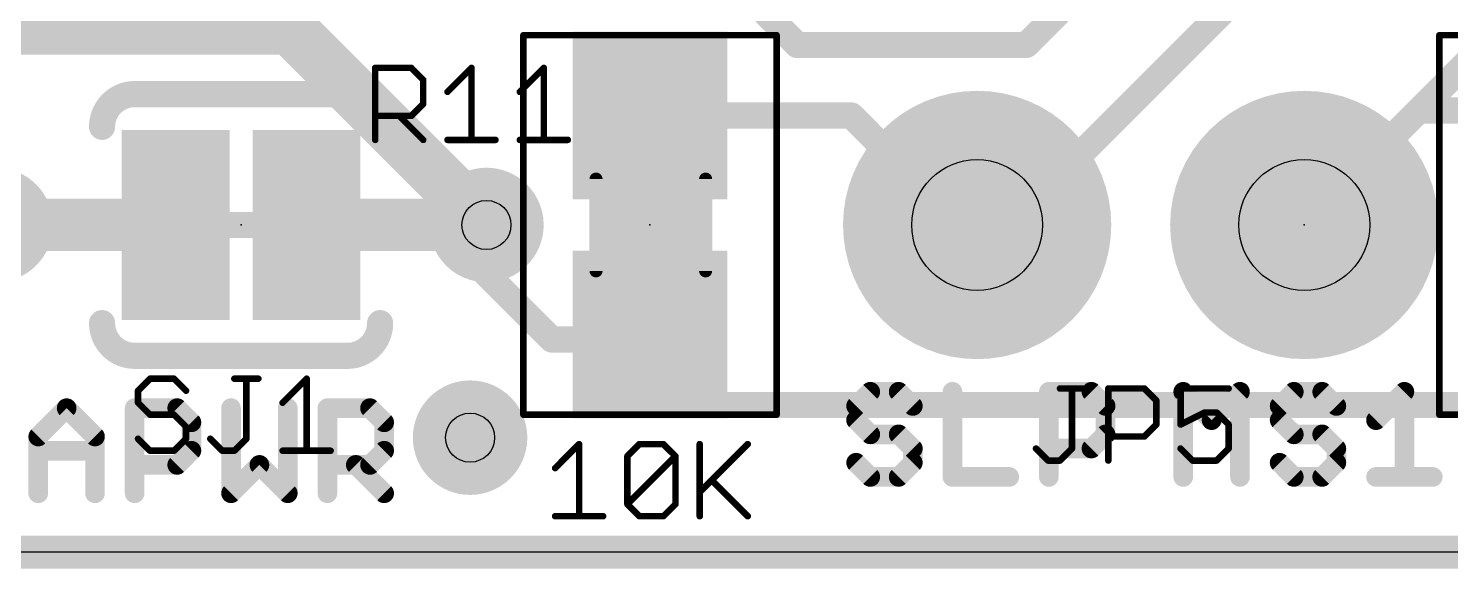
# Model space of a CAD drawing. Extents: x -25 to 82, y -12 to 21.
# Drawn here: x 12.95 to 24, y -0.13 to 4.07 of the extents above; entities that cross this region are included whole.
import ezdxf

# ---------------------------------------------------------------- set-up
doc = ezdxf.new("R2010")
doc.units = 0
for name, color, linetype in [('1', 12, 'CONTINUOUS'), ('16', 132, 'CONTINUOUS'), ('17', 110, 'CONTINUOUS'), ('18', 110, 'CONTINUOUS'), ('20', 53, 'CONTINUOUS'), ('21', 53, 'CONTINUOUS'), ('23', 53, 'CONTINUOUS'), ('25', 253, 'CONTINUOUS'), ('27', 253, 'CONTINUOUS'), ('29', 253, 'CONTINUOUS'), ('30', 253, 'CONTINUOUS'), ('31', 253, 'CONTINUOUS'), ('35', 253, 'CONTINUOUS'), ('39', 12, 'CONTINUOUS'), ('44', 253, 'CONTINUOUS'), ('51', 53, 'CONTINUOUS')]:
    doc.layers.add(name, color=color, linetype=linetype)

# ---------------------------------------------------------------- blocks, each defined once
blk = doc.blocks.new('RECT')
blk.add_solid([(-0.5, -0.5), (0.5, -0.5), (-0.5, 0.5), (0.5, 0.5)])
blk = doc.blocks.new('ROUNDP')
at = {"const_width": 0.5}
blk.add_lwpolyline([(0, -0.25, 1), (0, 0.25, 1), (0, -0.25)], format="xyb", dxfattribs=at)
blk = doc.blocks.new('ROUNDV')
at = {"const_width": 0.5}
blk.add_lwpolyline([(0, -0.25, 1), (0, 0.25, 1), (0, -0.25)], format="xyb", dxfattribs=at)

msp = doc.modelspace()

# ---------------------------------------------------------------- linework, layer by layer
at = {"layer": '1'}
for points, const_width in [([(18.923, 3.937), (18.669, 4.191)], 0.2032), ([(20.574, 2.54), (22.225, 4.191)], 0.2032), ([(20.701, 3.937), (20.955, 4.191)], 0.2032), ([(18.923, 3.937), (20.701, 3.937)], 0.2032), ([(17.78, 3.39), (19.343, 3.39)], 0.2032), ([(19.343, 3.39), (20.193, 2.54)], 0.2032), ([(22.86, 2.54), (23.749, 3.429)], 0.2032), ([(23.749, 3.429), (24.853, 3.429)], 0.2032), ([(22.86, 2.54), (23.51, 3.19)], 0.2032), ([(12.7, 2.54), (14.097, 2.54)], 0.4064), ([(15.113, 2.54), (16.51, 2.54)], 0.4064), ([(14.224, 2.54), (14.986, 2.54)], 0.2032), ([(16.51, 2.54), (16.51, 2.159)], 0.2032), ([(20.193, 2.54), (20.32, 2.54)], 0.2032), ([(20.32, 2.54), (20.574, 2.54)], 0.2032), ([(16.51, 2.159), (17.018, 1.651)], 0.2032), ([(17.741, 1.651), (17.78, 1.69)], 0.2032), ([(18.327, 1.143), (17.78, 1.69)], 0.2032), ([(17.018, 1.651), (17.741, 1.651)], 0.2032), ([(18.327, 1.143), (24.384, 1.143)], 0.2032), ([(48.26, 0), (0, 0)], 0.254)]:
    msp.add_lwpolyline(points, dxfattribs=dict(at, const_width=const_width))
for points, const_width in [([(18.923, 3.9878, 1), (18.923, 3.8862)], 0.1016), ([(18.8871, 3.9011, 1), (18.9589, 3.9729)], 0.1016), ([(20.6651, 3.9729, 1), (20.7369, 3.9011)], 0.1016), ([(20.701, 3.8862, 1), (20.701, 3.9878)], 0.1016), ([(17.78, 3.4408, 1), (17.78, 3.3392)], 0.1016), ([(19.3789, 3.4259, 1), (19.3071, 3.3541)], 0.1016), ([(19.343, 3.3392, 1), (19.343, 3.4408)], 0.1016), ([(23.749, 3.4798, 1), (23.749, 3.3782)], 0.1016), ([(23.7849, 3.3931, 1), (23.7131, 3.4649)], 0.1016), ([(23.5459, 3.1541, 1), (23.4741, 3.2259)], 0.1016), ([(14.097, 2.4384, 1), (14.097, 2.6416)], 0.2032), ([(15.113, 2.6416, 1), (15.113, 2.4384)], 0.2032), ([(16.51, 2.4384, 1), (16.51, 2.6416)], 0.2032), ([(14.224, 2.5908, 1), (14.224, 2.4892)], 0.1016), ([(14.986, 2.4892, 1), (14.986, 2.5908)], 0.1016), ([(16.5608, 2.54, 1), (16.4592, 2.54)], 0.1016), ([(20.193, 2.5908, 1), (20.193, 2.4892)], 0.1016), ([(20.1571, 2.5041, 1), (20.2289, 2.5759)], 0.1016), ([(20.32, 2.5908, 1), (20.32, 2.4892)], 0.1016), ([(20.32, 2.4892, 1), (20.32, 2.5908)], 0.1016), ([(20.5381, 2.5759, 1), (20.6099, 2.5041)], 0.1016), ([(20.574, 2.4892, 1), (20.574, 2.5908)], 0.1016), ([(22.8241, 2.5759, 1), (22.8959, 2.5041)], 0.1016), ([(22.8241, 2.5759, 1), (22.8959, 2.5041)], 0.1016), ([(16.5459, 2.1949, 1), (16.4741, 2.1231)], 0.1016), ([(16.4592, 2.159, 1), (16.5608, 2.159)], 0.1016), ([(17.8159, 1.7259, 1), (17.7441, 1.6541)], 0.1016), ([(17.8159, 1.6541, 1), (17.7441, 1.7259)], 0.1016), ([(17.018, 1.7018, 1), (17.018, 1.6002)], 0.1016), ([(16.9821, 1.6151, 1), (17.0539, 1.6869)], 0.1016), ([(17.7051, 1.6869, 1), (17.7769, 1.6151)], 0.1016), ([(17.741, 1.6002, 1), (17.741, 1.7018)], 0.1016), ([(18.327, 1.1938, 1), (18.327, 1.0922)], 0.1016), ([(18.2911, 1.1071, 1), (18.3629, 1.1789)], 0.1016)]:
    msp.add_lwpolyline(points, format="xyb", dxfattribs=dict(at, const_width=const_width))
at = {"layer": '16'}
for points, const_width in [([(22.86, 2.54), (24.765, 4.445)], 0.2032), ([(14.986, 4.064), (10.1652, 4.064)], 0.4064), ([(16.51, 2.54), (14.986, 4.064)], 0.4064), ([(48.26, 0), (0, 0)], 0.254)]:
    msp.add_lwpolyline(points, dxfattribs=dict(at, const_width=const_width))
for points, const_width in [([(15.0578, 4.1358, 1), (14.9142, 3.9922)], 0.2032), ([(14.986, 3.9624, 1), (14.986, 4.1656)], 0.2032), ([(16.4382, 2.4682, 1), (16.5818, 2.6118)], 0.2032), ([(22.8241, 2.5759, 1), (22.8959, 2.5041)], 0.1016)]:
    msp.add_lwpolyline(points, format="xyb", dxfattribs=dict(at, const_width=const_width))
at = {"layer": '20'}
msp.add_line((48.26, 0), (0, 0), dxfattribs=at)
at = {"layer": '21'}
for points, const_width in [([(13.7795, 3.556, 0.4142), (13.5255, 3.302)], 0.2032), ([(13.7795, 3.6068, 1), (13.7795, 3.5052)], 0.1016), ([(13.7795, 3.5052, 1), (13.7795, 3.6068)], 0.1016), ([(15.6845, 3.302, 0.4142), (15.4305, 3.556)], 0.2032), ([(15.4305, 3.6068, 1), (15.4305, 3.5052)], 0.1016), ([(15.4305, 3.5052, 1), (15.4305, 3.6068)], 0.1016), ([(13.4747, 3.302, 1), (13.5763, 3.302)], 0.1016), ([(15.6337, 3.302, 1), (15.7353, 3.302)], 0.1016), ([(13.5255, 1.778, 0.4142), (13.7795, 1.524)], 0.2032), ([(13.5763, 1.778, 1), (13.4747, 1.778)], 0.1016), ([(15.4305, 1.524, 0.4142), (15.6845, 1.778)], 0.2032), ([(15.7353, 1.778, 1), (15.6337, 1.778)], 0.1016), ([(13.7795, 1.5748, 1), (13.7795, 1.4732)], 0.1016), ([(13.7795, 1.4732, 1), (13.7795, 1.5748)], 0.1016), ([(15.4305, 1.5748, 1), (15.4305, 1.4732)], 0.1016), ([(15.4305, 1.4732, 1), (15.4305, 1.5748)], 0.1016), ([(19.4904, 1.2833, 1), (19.4904, 1.2071)], 0.0762), ([(19.5173, 1.2182, 1), (19.4634, 1.2721)], 0.0762), ([(19.7376, 1.2721, 1), (19.6837, 1.2182)], 0.0762), ([(19.7107, 1.2071, 1), (19.7107, 1.2833)], 0.0762), ([(20.1667, 1.2452, 1), (20.0905, 1.2452)], 0.0762), ([(20.9151, 1.2452, 1), (20.8389, 1.2452)], 0.0762), ([(20.877, 1.2833, 1), (20.877, 1.2071)], 0.0762), ([(21.2345, 1.2721, 1), (21.1806, 1.2182)], 0.0762), ([(21.2075, 1.2071, 1), (21.2075, 1.2833)], 0.0762), ([(21.9583, 1.2452, 1), (21.8821, 1.2452)], 0.0762), ([(21.9471, 1.2721, 1), (21.8933, 1.2182)], 0.0762), ([(22.3989, 1.2452, 1), (22.3227, 1.2452)], 0.0762), ([(22.3878, 1.2182, 1), (22.3339, 1.2721)], 0.0762), ([(22.7788, 1.2833, 1), (22.7788, 1.2071)], 0.0762), ([(22.8057, 1.2182, 1), (22.7518, 1.2721)], 0.0762), ([(23.026, 1.2721, 1), (22.9722, 1.2182)], 0.0762), ([(22.9991, 1.2071, 1), (22.9991, 1.2833)], 0.0762), ([(23.6755, 1.2452, 1), (23.5993, 1.2452)], 0.0762), ([(23.6643, 1.2182, 1), (23.6104, 1.2721)], 0.0762), ([(13.2775, 1.1451, 1), (13.2236, 1.0912)], 0.0762), ([(13.2775, 1.0912, 1), (13.2236, 1.1451)], 0.0762), ([(13.8167, 1.1182, 1), (13.7405, 1.1182)], 0.0762), ([(13.7786, 1.1563, 1), (13.7786, 1.0801)], 0.0762), ([(14.136, 1.1451, 1), (14.0822, 1.0912)], 0.0762), ([(14.1091, 1.0801, 1), (14.1091, 1.1563)], 0.0762), ([(14.5651, 1.1182, 1), (14.4889, 1.1182)], 0.0762), ([(15.0058, 1.1182, 1), (14.9296, 1.1182)], 0.0762), ([(15.3135, 1.1182, 1), (15.2373, 1.1182)], 0.0762), ([(15.2754, 1.1563, 1), (15.2754, 1.0801)], 0.0762), ([(15.6329, 1.1451, 1), (15.579, 1.0912)], 0.0762), ([(15.6059, 1.0801, 1), (15.6059, 1.1563)], 0.0762), ([(19.4183, 1.135, 1), (19.3421, 1.135)], 0.0762), ([(19.3533, 1.1619, 1), (19.4071, 1.1081)], 0.0762), ([(19.7939, 1.1081, 1), (19.8478, 1.1619)], 0.0762), ([(21.3558, 1.135, 1), (21.2796, 1.135)], 0.0762), ([(21.2907, 1.1081, 1), (21.3446, 1.1619)], 0.0762), ([(22.7067, 1.135, 1), (22.6305, 1.135)], 0.0762), ([(22.6417, 1.1619, 1), (22.6956, 1.1081)], 0.0762), ([(23.0823, 1.1081, 1), (23.1362, 1.1619)], 0.0762), ([(14.2574, 1.008, 1), (14.1812, 1.008)], 0.0762), ([(14.1923, 0.9811, 1), (14.2462, 1.0349)], 0.0762), ([(15.7542, 1.008, 1), (15.678, 1.008)], 0.0762), ([(15.6891, 0.9811, 1), (15.743, 1.0349)], 0.0762), ([(19.4071, 1.0518, 1), (19.3533, 0.9979)], 0.0762), ([(19.3421, 1.0248, 1), (19.4183, 1.0248)], 0.0762), ([(22.1136, 1.0518, 1), (22.1675, 0.9979)], 0.0762), ([(22.1136, 0.9979, 1), (22.1675, 1.0518)], 0.0762), ([(22.6956, 1.0518, 1), (22.6417, 0.9979)], 0.0762), ([(22.6305, 1.0248, 1), (22.7067, 1.0248)], 0.0762), ([(23.3901, 1.0518, 1), (23.444, 0.9979)], 0.0762), ([(13.0683, 0.8978, 1), (12.9921, 0.8978)], 0.0762), ([(13.0033, 0.9248, 1), (13.0571, 0.8709)], 0.0762), ([(13.5089, 0.8978, 1), (13.4327, 0.8978)], 0.0762), ([(13.4439, 0.8709, 1), (13.4978, 0.9248)], 0.0762), ([(19.4904, 0.9528, 1), (19.4904, 0.8766)], 0.0762), ([(19.4634, 0.8877, 1), (19.5173, 0.9416)], 0.0762), ([(19.7376, 0.9416, 1), (19.6837, 0.8877)], 0.0762), ([(19.7107, 0.8766, 1), (19.7107, 0.9528)], 0.0762), ([(21.2796, 0.9147, 1), (21.3558, 0.9147)], 0.0762), ([(21.3446, 0.8877, 1), (21.2907, 0.9416)], 0.0762), ([(22.7788, 0.9528, 1), (22.7788, 0.8766)], 0.0762), ([(22.7518, 0.8877, 1), (22.8057, 0.9416)], 0.0762), ([(23.026, 0.9416, 1), (22.9722, 0.8877)], 0.0762), ([(22.9991, 0.8766, 1), (22.9991, 0.9528)], 0.0762), ([(13.0302, 0.8258, 1), (13.0302, 0.7496)], 0.0762), ([(13.4708, 0.7496, 1), (13.4708, 0.8258)], 0.0762), ([(14.1812, 0.7877, 1), (14.2574, 0.7877)], 0.0762), ([(14.2462, 0.7607, 1), (14.1923, 0.8146)], 0.0762), ([(15.678, 0.7877, 1), (15.7542, 0.7877)], 0.0762), ([(15.743, 0.7607, 1), (15.6891, 0.8146)], 0.0762), ([(19.8589, 0.8045, 1), (19.7827, 0.8045)], 0.0762), ([(19.7939, 0.7776, 1), (19.8478, 0.8315)], 0.0762), ([(20.877, 0.8426, 1), (20.877, 0.7664)], 0.0762), ([(21.1806, 0.8315, 1), (21.2345, 0.7776)], 0.0762), ([(21.2075, 0.7664, 1), (21.2075, 0.8426)], 0.0762), ([(23.1474, 0.8045, 1), (23.0712, 0.8045)], 0.0762), ([(23.0823, 0.7776, 1), (23.1362, 0.8315)], 0.0762), ([(13.7786, 0.7156, 1), (13.7786, 0.6394)], 0.0762), ([(14.0822, 0.7045, 1), (14.136, 0.6506)], 0.0762), ([(14.1091, 0.6394, 1), (14.1091, 0.7156)], 0.0762), ([(14.7743, 0.7045, 1), (14.7204, 0.6506)], 0.0762), ([(14.7743, 0.6506, 1), (14.7204, 0.7045)], 0.0762), ([(15.2754, 0.7156, 1), (15.2754, 0.6394)], 0.0762), ([(15.5227, 0.7045, 1), (15.4688, 0.6506)], 0.0762), ([(15.579, 0.7045, 1), (15.6329, 0.6506)], 0.0762), ([(15.6059, 0.6394, 1), (15.6059, 0.7156)], 0.0762), ([(19.4071, 0.7213, 1), (19.3533, 0.6674)], 0.0762), ([(19.7827, 0.6944, 1), (19.8589, 0.6944)], 0.0762), ([(19.8478, 0.6674, 1), (19.7939, 0.7213)], 0.0762), ([(22.6956, 0.7213, 1), (22.6417, 0.6674)], 0.0762), ([(23.0712, 0.6944, 1), (23.1474, 0.6944)], 0.0762), ([(23.1362, 0.6674, 1), (23.0823, 0.7213)], 0.0762), ([(19.4904, 0.6223, 1), (19.4904, 0.5461)], 0.0762), ([(19.4634, 0.5573, 1), (19.5173, 0.6111)], 0.0762), ([(19.6837, 0.6111, 1), (19.7376, 0.5573)], 0.0762), ([(19.7107, 0.5461, 1), (19.7107, 0.6223)], 0.0762), ([(20.1286, 0.6223, 1), (20.1286, 0.5461)], 0.0762), ([(20.0905, 0.5842, 1), (20.1667, 0.5842)], 0.0762), ([(20.5693, 0.5461, 1), (20.5693, 0.6223)], 0.0762), ([(20.8389, 0.5842, 1), (20.9151, 0.5842)], 0.0762), ([(21.8821, 0.5842, 1), (21.9583, 0.5842)], 0.0762), ([(22.3227, 0.5842, 1), (22.3989, 0.5842)], 0.0762), ([(22.7788, 0.6223, 1), (22.7788, 0.5461)], 0.0762), ([(22.7518, 0.5573, 1), (22.8057, 0.6111)], 0.0762), ([(22.9722, 0.6111, 1), (23.026, 0.5573)], 0.0762), ([(22.9991, 0.5461, 1), (22.9991, 0.6223)], 0.0762), ([(23.417, 0.6223, 1), (23.417, 0.5461)], 0.0762), ([(23.5993, 0.5842, 1), (23.6755, 0.5842)], 0.0762), ([(23.8577, 0.5461, 1), (23.8577, 0.6223)], 0.0762), ([(12.9921, 0.4572, 1), (13.0683, 0.4572)], 0.0762), ([(13.4327, 0.4572, 1), (13.5089, 0.4572)], 0.0762), ([(13.7405, 0.4572, 1), (13.8167, 0.4572)], 0.0762), ([(14.4889, 0.4572, 1), (14.5651, 0.4572)], 0.0762), ([(14.5001, 0.4841, 1), (14.554, 0.4303)], 0.0762), ([(14.9296, 0.4572, 1), (15.0058, 0.4572)], 0.0762), ([(14.9407, 0.4303, 1), (14.9946, 0.4841)], 0.0762), ([(15.2373, 0.4572, 1), (15.3135, 0.4572)], 0.0762), ([(15.6891, 0.4303, 1), (15.743, 0.4841)], 0.0762)]:
    msp.add_lwpolyline(points, format="xyb", dxfattribs=dict(at, const_width=const_width))
for points, const_width in [([(13.7795, 3.556), (15.4305, 3.556)], 0.2032), ([(15.4305, 1.524), (13.7795, 1.524)], 0.2032), ([(19.4904, 1.2452), (19.3802, 1.135)], 0.1524), ([(19.7107, 1.2452), (19.4904, 1.2452)], 0.1524), ([(19.8208, 1.135), (19.7107, 1.2452)], 0.1524), ([(20.1286, 1.2452), (20.1286, 0.5842)], 0.1524), ([(20.877, 0.5842), (20.877, 1.2452)], 0.1524), ([(20.877, 1.2452), (21.2075, 1.2452)], 0.1524), ([(21.2075, 1.2452), (21.3177, 1.135)], 0.1524), ([(21.9202, 0.5842), (21.9202, 1.2452)], 0.1524), ([(21.9202, 1.2452), (22.1405, 1.0248)], 0.1524), ([(22.1405, 1.0248), (22.3608, 1.2452)], 0.1524), ([(22.3608, 1.2452), (22.3608, 0.5842)], 0.1524), ([(22.7788, 1.2452), (22.6686, 1.135)], 0.1524), ([(22.9991, 1.2452), (22.7788, 1.2452)], 0.1524), ([(23.1093, 1.135), (22.9991, 1.2452)], 0.1524), ([(23.417, 1.0248), (23.6374, 1.2452)], 0.1524), ([(23.6374, 1.2452), (23.6374, 0.5842)], 0.1524), ([(13.0302, 0.8978), (13.2505, 1.1182)], 0.1524), ([(13.2505, 1.1182), (13.4708, 0.8978)], 0.1524), ([(13.7786, 0.4572), (13.7786, 1.1182)], 0.1524), ([(13.7786, 1.1182), (14.1091, 1.1182)], 0.1524), ([(14.1091, 1.1182), (14.2193, 1.008)], 0.1524), ([(14.527, 1.1182), (14.527, 0.4572)], 0.1524), ([(14.9677, 0.4572), (14.9677, 1.1182)], 0.1524), ([(15.2754, 0.4572), (15.2754, 1.1182)], 0.1524), ([(15.2754, 1.1182), (15.6059, 1.1182)], 0.1524), ([(15.6059, 1.1182), (15.7161, 1.008)], 0.1524), ([(19.3802, 1.135), (19.3802, 1.0248)], 0.1524), ([(21.3177, 1.135), (21.3177, 0.9147)], 0.1524), ([(22.6686, 1.135), (22.6686, 1.0248)], 0.1524), ([(14.2193, 1.008), (14.2193, 0.7877)], 0.1524), ([(15.7161, 1.008), (15.7161, 0.7877)], 0.1524), ([(19.3802, 1.0248), (19.4904, 0.9147)], 0.1524), ([(22.6686, 1.0248), (22.7788, 0.9147)], 0.1524), ([(13.0302, 0.4572), (13.0302, 0.8978)], 0.1524), ([(13.4708, 0.8978), (13.4708, 0.4572)], 0.1524), ([(19.4904, 0.9147), (19.7107, 0.9147)], 0.1524), ([(19.7107, 0.9147), (19.8208, 0.8045)], 0.1524), ([(21.3177, 0.9147), (21.2075, 0.8045)], 0.1524), ([(22.7788, 0.9147), (22.9991, 0.9147)], 0.1524), ([(22.9991, 0.9147), (23.1093, 0.8045)], 0.1524), ([(13.0302, 0.7877), (13.4708, 0.7877)], 0.1524), ([(14.2193, 0.7877), (14.1091, 0.6775)], 0.1524), ([(15.7161, 0.7877), (15.6059, 0.6775)], 0.1524), ([(19.8208, 0.8045), (19.8208, 0.6944)], 0.1524), ([(21.2075, 0.8045), (20.877, 0.8045)], 0.1524), ([(23.1093, 0.8045), (23.1093, 0.6944)], 0.1524), ([(14.1091, 0.6775), (13.7786, 0.6775)], 0.1524), ([(14.527, 0.4572), (14.7474, 0.6775)], 0.1524), ([(14.7474, 0.6775), (14.9677, 0.4572)], 0.1524), ([(15.6059, 0.6775), (15.2754, 0.6775)], 0.1524), ([(15.4958, 0.6775), (15.7161, 0.4572)], 0.1524), ([(19.4904, 0.5842), (19.3802, 0.6944)], 0.1524), ([(19.8208, 0.6944), (19.7107, 0.5842)], 0.1524), ([(22.7788, 0.5842), (22.6686, 0.6944)], 0.1524), ([(23.1093, 0.6944), (22.9991, 0.5842)], 0.1524), ([(19.7107, 0.5842), (19.4904, 0.5842)], 0.1524), ([(20.1286, 0.5842), (20.5693, 0.5842)], 0.1524), ([(22.9991, 0.5842), (22.7788, 0.5842)], 0.1524), ([(23.417, 0.5842), (23.8577, 0.5842)], 0.1524), ([(0, 0), (48.26, 0)], 0.254)]:
    msp.add_lwpolyline(points, dxfattribs=dict(at, const_width=const_width))
at = {"layer": '23'}
for p in [(14.605, 2.54), (17.78, 2.54), (22.86, 2.54)]:
    msp.add_point(p, dxfattribs=at)
at = {"layer": '25', "const_width": 0.0508}
for points in [[(15.6464, 3.2004), (15.6464, 3.7597)], [(15.6464, 3.7597), (15.926, 3.7597)], [(15.926, 3.7597), (16.0192, 3.6665)], [(16.2077, 3.5733), (16.3941, 3.7597)], [(16.3941, 3.7597), (16.3941, 3.2004)], [(16.769, 3.5733), (16.9554, 3.7597)], [(16.9554, 3.7597), (16.9554, 3.2004)], [(16.0192, 3.6665), (16.0192, 3.48)], [(16.0192, 3.48), (15.926, 3.3868)], [(15.926, 3.3868), (15.6464, 3.3868)], [(15.8328, 3.3868), (16.0192, 3.2004)], [(16.2077, 3.2004), (16.5806, 3.2004)], [(16.769, 3.2004), (17.1419, 3.2004)], [(13.8981, 1.3467), (13.8049, 1.2535)], [(14.0845, 1.3467), (13.8981, 1.3467)], [(14.1778, 1.2535), (14.0845, 1.3467)], [(14.5526, 1.3467), (14.7391, 1.3467)], [(14.6458, 0.8806), (14.6458, 1.3467)], [(14.9275, 1.1603), (15.1139, 1.3467)], [(15.1139, 1.3467), (15.1139, 0.7874)], [(13.8049, 1.2535), (13.8049, 1.1603)], [(20.9636, 1.2705), (21.1501, 1.2705)], [(21.0568, 0.8044), (21.0568, 1.2705)], [(21.3385, 0.7112), (21.3385, 1.2705)], [(21.3385, 1.2705), (21.6181, 1.2705)], [(21.6181, 1.2705), (21.7114, 1.1773)], [(22.2727, 1.2705), (21.8998, 1.2705)], [(21.8998, 1.2705), (21.8998, 0.9908)], [(13.8049, 1.1603), (13.8981, 1.067)], [(21.7114, 1.1773), (21.7114, 0.9908)], [(21.8998, 0.9908), (22.0862, 1.084)], [(22.0862, 1.084), (22.1795, 1.084)], [(22.1795, 1.084), (22.2727, 0.9908)], [(13.8981, 1.067), (14.0845, 1.067)], [(14.0845, 1.067), (14.1778, 0.9738)], [(14.1778, 0.9738), (14.1778, 0.8806)], [(21.7114, 0.9908), (21.6181, 0.8976)], [(22.2727, 0.9908), (22.2727, 0.8044)], [(13.8981, 0.7874), (13.8049, 0.8806)], [(14.1778, 0.8806), (14.0845, 0.7874)], [(14.3662, 0.8806), (14.4594, 0.7874)], [(14.5526, 0.7874), (14.6458, 0.8806)], [(21.6181, 0.8976), (21.3385, 0.8976)], [(14.0845, 0.7874), (13.8981, 0.7874)], [(14.4594, 0.7874), (14.5526, 0.7874)], [(14.9275, 0.7874), (15.3004, 0.7874)], [(20.7772, 0.8044), (20.8704, 0.7112)], [(20.9636, 0.7112), (21.0568, 0.8044)], [(21.993, 0.7112), (21.8998, 0.8044)], [(22.2727, 0.8044), (22.1795, 0.7112)], [(20.8704, 0.7112), (20.9636, 0.7112)], [(22.1795, 0.7112), (21.993, 0.7112)]]:
    msp.add_lwpolyline(points, dxfattribs=at)
at = {"layer": '25', "const_width": 0.0254}
for points in [[(15.6591, 3.7597, 1), (15.6337, 3.7597)], [(15.6464, 3.7724, 1), (15.6464, 3.747)], [(15.935, 3.7687, 1), (15.9171, 3.7507)], [(15.926, 3.747, 1), (15.926, 3.7724)], [(16.4068, 3.7597, 1), (16.3814, 3.7597)], [(16.4031, 3.7507, 1), (16.3852, 3.7687)], [(16.9681, 3.7597, 1), (16.9427, 3.7597)], [(16.9644, 3.7507, 1), (16.9465, 3.7687)], [(16.0319, 3.6665, 1), (16.0066, 3.6665)], [(16.0103, 3.6575, 1), (16.0282, 3.6754)], [(16.1987, 3.5822, 1), (16.2167, 3.5643)], [(16.76, 3.5822, 1), (16.778, 3.5643)], [(16.0066, 3.48, 1), (16.0319, 3.48)], [(16.0282, 3.4711, 1), (16.0103, 3.489)], [(15.6464, 3.3995, 1), (15.6464, 3.3741)], [(15.8418, 3.3958, 1), (15.8238, 3.3778)], [(15.9171, 3.3958, 1), (15.935, 3.3778)], [(15.926, 3.3741, 1), (15.926, 3.3995)], [(15.6337, 3.2004, 1), (15.6591, 3.2004)], [(16.0103, 3.1914, 1), (16.0282, 3.2094)], [(16.2077, 3.2131, 1), (16.2077, 3.1877)], [(16.3814, 3.2004, 1), (16.4068, 3.2004)], [(16.5806, 3.1877, 1), (16.5806, 3.2131)], [(16.769, 3.2131, 1), (16.769, 3.1877)], [(16.9427, 3.2004, 1), (16.9681, 3.2004)], [(17.1419, 3.1877, 1), (17.1419, 3.2131)], [(13.8981, 1.3594, 1), (13.8981, 1.334)], [(13.9071, 1.3377, 1), (13.8891, 1.3557)], [(14.0935, 1.3557, 1), (14.0756, 1.3377)], [(14.0845, 1.334, 1), (14.0845, 1.3594)], [(14.5526, 1.3594, 1), (14.5526, 1.334)], [(14.6585, 1.3467, 1), (14.6331, 1.3467)], [(14.7391, 1.334, 1), (14.7391, 1.3594)], [(15.1266, 1.3467, 1), (15.1012, 1.3467)], [(15.1229, 1.3377, 1), (15.105, 1.3557)], [(13.8176, 1.2535, 1), (13.7922, 1.2535)], [(13.7959, 1.2624, 1), (13.8139, 1.2445)], [(14.1688, 1.2445, 1), (14.1867, 1.2624)], [(20.9636, 1.2832, 1), (20.9636, 1.2578)], [(21.0695, 1.2705, 1), (21.0441, 1.2705)], [(21.1501, 1.2578, 1), (21.1501, 1.2832)], [(21.3512, 1.2705, 1), (21.3258, 1.2705)], [(21.3385, 1.2832, 1), (21.3385, 1.2578)], [(21.6271, 1.2795, 1), (21.6092, 1.2615)], [(21.6181, 1.2578, 1), (21.6181, 1.2832)], [(21.8998, 1.2832, 1), (21.8998, 1.2578)], [(21.9125, 1.2705, 1), (21.8871, 1.2705)], [(22.2727, 1.2578, 1), (22.2727, 1.2832)], [(13.8139, 1.1692, 1), (13.7959, 1.1513)], [(13.7922, 1.1603, 1), (13.8176, 1.1603)], [(14.9185, 1.1692, 1), (14.9365, 1.1513)], [(21.7241, 1.1773, 1), (21.6987, 1.1773)], [(21.7024, 1.1683, 1), (21.7203, 1.1862)], [(22.0862, 1.0967, 1), (22.0862, 1.0714)], [(22.0919, 1.0727, 1), (22.0806, 1.0954)], [(22.1884, 1.093, 1), (22.1705, 1.0751)], [(22.1795, 1.0714, 1), (22.1795, 1.0967)], [(13.8981, 1.0797, 1), (13.8981, 1.0543)], [(13.8891, 1.0581, 1), (13.9071, 1.076)], [(14.0935, 1.076, 1), (14.0756, 1.0581)], [(14.0845, 1.0543, 1), (14.0845, 1.0797)], [(14.1905, 0.9738, 1), (14.1651, 0.9738)], [(14.1688, 0.9648, 1), (14.1867, 0.9828)], [(21.6987, 0.9908, 1), (21.7241, 0.9908)], [(21.7203, 0.9819, 1), (21.7024, 0.9998)], [(21.8941, 1.0022, 1), (21.9055, 0.9795)], [(21.8871, 0.9908, 1), (21.9125, 0.9908)], [(22.2854, 0.9908, 1), (22.26, 0.9908)], [(22.2637, 0.9819, 1), (22.2816, 0.9998)], [(13.8139, 0.8896, 1), (13.7959, 0.8716)], [(14.1651, 0.8806, 1), (14.1905, 0.8806)], [(14.1867, 0.8716, 1), (14.1688, 0.8896)], [(14.3752, 0.8896, 1), (14.3572, 0.8716)], [(14.6331, 0.8806, 1), (14.6585, 0.8806)], [(14.6548, 0.8716, 1), (14.6369, 0.8896)], [(21.3385, 0.9103, 1), (21.3385, 0.8849)], [(21.6092, 0.9066, 1), (21.6271, 0.8886)], [(21.6181, 0.8849, 1), (21.6181, 0.9103)], [(13.8981, 0.8001, 1), (13.8981, 0.7747)], [(13.8891, 0.7784, 1), (13.9071, 0.7964)], [(14.0756, 0.7964, 1), (14.0935, 0.7784)], [(14.0845, 0.7747, 1), (14.0845, 0.8001)], [(14.4594, 0.8001, 1), (14.4594, 0.7747)], [(14.4504, 0.7784, 1), (14.4684, 0.7964)], [(14.5437, 0.7964, 1), (14.5616, 0.7784)], [(14.5526, 0.7747, 1), (14.5526, 0.8001)], [(14.9275, 0.8001, 1), (14.9275, 0.7747)], [(15.1012, 0.7874, 1), (15.1266, 0.7874)], [(15.3004, 0.7747, 1), (15.3004, 0.8001)], [(20.7862, 0.8134, 1), (20.7682, 0.7954)], [(21.0441, 0.8044, 1), (21.0695, 0.8044)], [(21.0658, 0.7954, 1), (21.0479, 0.8134)], [(21.9088, 0.8134, 1), (21.8908, 0.7954)], [(22.26, 0.8044, 1), (22.2854, 0.8044)], [(22.2816, 0.7954, 1), (22.2637, 0.8134)], [(20.8704, 0.7239, 1), (20.8704, 0.6985)], [(20.8614, 0.7022, 1), (20.8794, 0.7202)], [(20.9546, 0.7202, 1), (20.9726, 0.7022)], [(20.9636, 0.6985, 1), (20.9636, 0.7239)], [(21.3258, 0.7112, 1), (21.3512, 0.7112)], [(21.993, 0.7239, 1), (21.993, 0.6985)], [(21.9841, 0.7022, 1), (22.002, 0.7202)], [(22.1705, 0.7202, 1), (22.1884, 0.7022)], [(22.1795, 0.6985, 1), (22.1795, 0.7239)]]:
    msp.add_lwpolyline(points, format="xyb", dxfattribs=at)
at = {"layer": '27', "const_width": 0.0508}
for points in [[(17.0434, 0.6522), (17.2298, 0.8387)], [(17.2298, 0.8387), (17.2298, 0.2794)], [(17.6047, 0.7455), (17.6979, 0.8387)], [(17.6979, 0.8387), (17.8843, 0.8387)], [(17.8843, 0.8387), (17.9776, 0.7455)], [(18.166, 0.8387), (18.166, 0.2794)], [(18.166, 0.4658), (18.5389, 0.8387)], [(17.6047, 0.3726), (17.6047, 0.7455)], [(17.6047, 0.3726), (17.9776, 0.7455)], [(17.9776, 0.7455), (17.9776, 0.3726)], [(18.2592, 0.559), (18.5389, 0.2794)], [(17.6979, 0.2794), (17.6047, 0.3726)], [(17.9776, 0.3726), (17.8843, 0.2794)], [(17.0434, 0.2794), (17.4163, 0.2794)], [(17.8843, 0.2794), (17.6979, 0.2794)]]:
    msp.add_lwpolyline(points, dxfattribs=at)
at = {"layer": '27', "const_width": 0.0254}
for points in [[(17.2425, 0.8387, 1), (17.2171, 0.8387)], [(17.2388, 0.8297, 1), (17.2208, 0.8477)], [(17.6979, 0.8514, 1), (17.6979, 0.826)], [(17.7069, 0.8297, 1), (17.6889, 0.8477)], [(17.8933, 0.8477, 1), (17.8754, 0.8297)], [(17.8843, 0.826, 1), (17.8843, 0.8514)], [(18.1787, 0.8387, 1), (18.1533, 0.8387)], [(18.5478, 0.8297, 1), (18.5299, 0.8477)], [(17.0344, 0.6612, 1), (17.0524, 0.6433)], [(17.6174, 0.7455, 1), (17.592, 0.7455)], [(17.5957, 0.7544, 1), (17.6137, 0.7365)], [(17.9903, 0.7455, 1), (17.9649, 0.7455)], [(17.9865, 0.7365, 1), (17.9686, 0.7544)], [(17.9686, 0.7365, 1), (17.9865, 0.7544)], [(18.2682, 0.568, 1), (18.2503, 0.5501)], [(18.157, 0.4748, 1), (18.175, 0.4568)], [(17.6137, 0.3816, 1), (17.5957, 0.3636)], [(17.5957, 0.3816, 1), (17.6137, 0.3636)], [(17.592, 0.3726, 1), (17.6174, 0.3726)], [(17.9649, 0.3726, 1), (17.9903, 0.3726)], [(17.9865, 0.3636, 1), (17.9686, 0.3816)], [(17.0434, 0.2921, 1), (17.0434, 0.2667)], [(17.2171, 0.2794, 1), (17.2425, 0.2794)], [(17.4163, 0.2667, 1), (17.4163, 0.2921)], [(17.6979, 0.2921, 1), (17.6979, 0.2667)], [(17.6889, 0.2704, 1), (17.7069, 0.2884)], [(17.8754, 0.2884, 1), (17.8933, 0.2704)], [(17.8843, 0.2667, 1), (17.8843, 0.2921)], [(18.1533, 0.2794, 1), (18.1787, 0.2794)], [(18.5299, 0.2704, 1), (18.5478, 0.2884)]]:
    msp.add_lwpolyline(points, format="xyb", dxfattribs=at)
at = {"layer": '39', "const_width": 0.0508}
for points in [[(16.797, 1.067), (16.797, 4.013)], [(16.797, 4.013), (18.763, 4.013)], [(18.763, 4.013), (18.763, 1.067)], [(23.909, 1.067), (23.909, 4.013)], [(23.909, 4.013), (25.875, 4.013)], [(18.763, 1.067), (16.797, 1.067)], [(25.875, 1.067), (23.909, 1.067)]]:
    msp.add_lwpolyline(points, dxfattribs=at)
at = {"layer": '39', "const_width": 0.0254}
for points in [[(16.8097, 4.013, 1), (16.7843, 4.013)], [(16.797, 4.0257, 1), (16.797, 4.0003)], [(18.7757, 4.013, 1), (18.7503, 4.013)], [(18.763, 4.0003, 1), (18.763, 4.0257)], [(23.9217, 4.013, 1), (23.8963, 4.013)], [(23.909, 4.0257, 1), (23.909, 4.0003)], [(16.797, 1.0797, 1), (16.797, 1.0543)], [(16.7843, 1.067, 1), (16.8097, 1.067)], [(18.7503, 1.067, 1), (18.7757, 1.067)], [(18.763, 1.0543, 1), (18.763, 1.0797)], [(23.909, 1.0797, 1), (23.909, 1.0543)], [(23.8963, 1.067, 1), (23.9217, 1.067)]]:
    msp.add_lwpolyline(points, format="xyb", dxfattribs=at)
at = {"layer": '44'}
for centre, radius in [((20.32, 2.54), 0.508), ((22.86, 2.54), 0.508), ((16.51, 2.54), 0.1905), ((16.383, 0.889), 0.1905)]:
    msp.add_circle(centre, radius, dxfattribs=at)
at = {"layer": '51', "const_width": 0.1016}
for points in [[(17.361, 2.896), (17.361, 2.184)], [(18.212, 2.896), (18.212, 2.184)]]:
    msp.add_lwpolyline(points, dxfattribs=at)
at = {"layer": '51', "const_width": 0.0508}
for points in [[(17.3864, 2.896, 1), (17.3356, 2.896)], [(18.2374, 2.896, 1), (18.1866, 2.896)], [(17.3356, 2.184, 1), (17.3864, 2.184)], [(18.1866, 2.184, 1), (18.2374, 2.184)]]:
    msp.add_lwpolyline(points, format="xyb", dxfattribs=at)

# ---------------------------------------------------------------- block references
at = {"layer": '1', "xscale": 1.1, "rotation": 270}
for p in [(17.78, 3.39), (17.78, 1.69)]:
    msp.add_blockref('RECT', p, dxfattribs=at)
at = {"layer": '1', "xscale": 0.635, "yscale": 1.27}
for p in [(14.097, 2.54), (15.113, 2.54)]:
    msp.add_blockref('RECT', p, dxfattribs=at)
at = {"layer": '17', "xscale": 1.8796, "yscale": 1.8796, "rotation": 270}
for p in [(20.32, 2.54), (20.32, 2.54), (22.86, 2.54), (22.86, 2.54)]:
    msp.add_blockref('ROUNDP', p, dxfattribs=at)
at = {"layer": '18', "xscale": 0.889, "yscale": 0.889}
for p in [(12.7, 2.54), (12.7, 2.54), (16.51, 2.54), (16.51, 2.54), (16.383, 0.889), (16.383, 0.889)]:
    msp.add_blockref('ROUNDV', p, dxfattribs=at)
at = {"layer": '21', "xscale": 0.4572, "yscale": 0.762, "rotation": 270}
msp.add_blockref('RECT', (17.78, 2.54), dxfattribs=at)
at = {"layer": '29', "rotation": 270}
for name, p, xscale, yscale in [('RECT', (17.78, 3.39), 1.3032, 1.2032), ('ROUNDP', (20.32, 2.54), 2.0828, 2.0828), ('ROUNDP', (22.86, 2.54), 2.0828, 2.0828), ('RECT', (17.78, 1.69), 1.3032, 1.2032)]:
    msp.add_blockref(name, p, dxfattribs=dict(at, xscale=xscale, yscale=yscale))
at = {"layer": '29', "xscale": 0.8382, "yscale": 1.4732}
for p in [(14.097, 2.54), (15.113, 2.54)]:
    msp.add_blockref('RECT', p, dxfattribs=at)
at = {"layer": '30', "xscale": 2.0828, "yscale": 2.0828, "rotation": 270}
for p in [(20.32, 2.54), (22.86, 2.54)]:
    msp.add_blockref('ROUNDP', p, dxfattribs=at)
at = {"layer": '31', "xscale": 1.1, "rotation": 270}
for p in [(17.78, 3.39), (17.78, 1.69)]:
    msp.add_blockref('RECT', p, dxfattribs=at)
at = {"layer": '35', "xscale": 0.3998, "yscale": 0.6, "rotation": 270}
msp.add_blockref('RECT', (17.78, 2.54), dxfattribs=at)
at = {"layer": '51'}
for p, xscale, yscale, rotation in [((17.7851, 3.1282), 0.5001, 0.95, 270), ((20.32, 2.54), 0.508, 0.508, 180), ((22.86, 2.54), 0.508, 0.508, 180), ((17.7851, 1.9598), 0.5001, 0.95, 270)]:
    msp.add_blockref('RECT', p, dxfattribs=dict(at, xscale=xscale, yscale=yscale, rotation=rotation))

doc.saveas('drawing.dxf')
